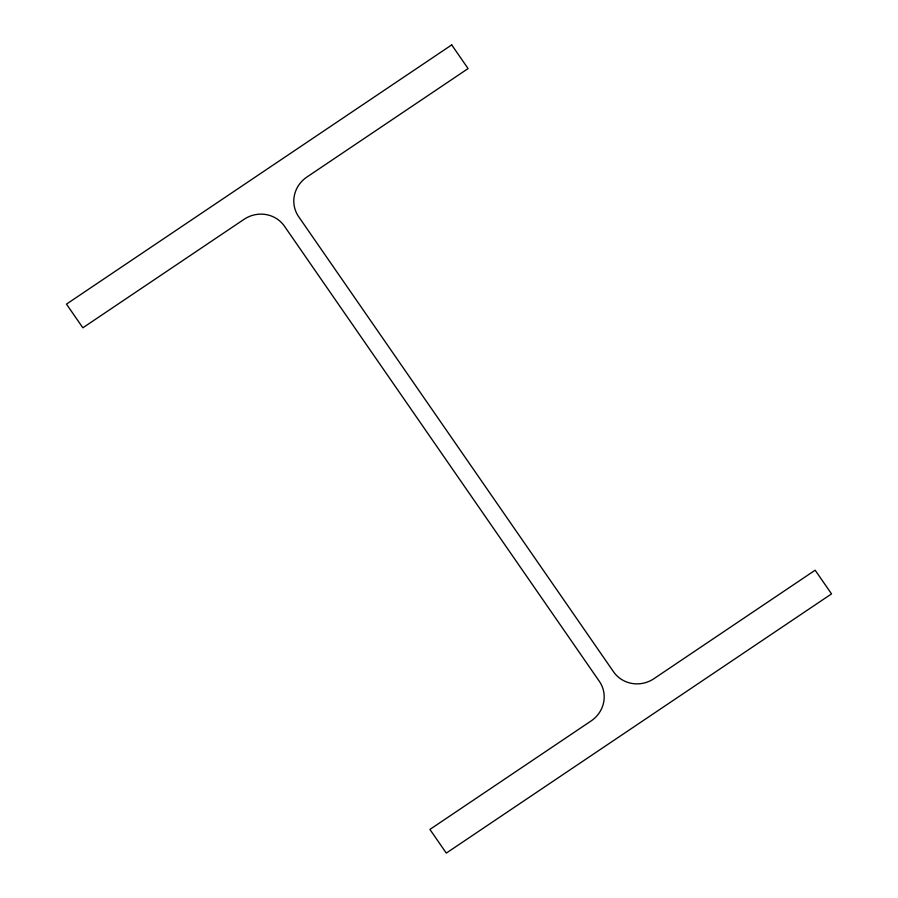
<?xml version="1.0" encoding="UTF-8"?>
<svg xmlns="http://www.w3.org/2000/svg" width="898" height="898" viewBox="0 0 898 898"><rect width="100%" height="100%" fill="white"/><g stroke="black" fill="none" stroke-linecap="round" stroke-linejoin="round"><path stroke-width="1.35" d="M451.705 44.9L66.463 304.119L82.852 327.792L244.065 219.314A29.32 28.197 -24.6 0 1 284.442 226.184L599.37 681.369A29.32 28.197 -24.6 0 1 591.131 720.937L429.906 829.426L446.295 853.1L831.537 593.881L815.148 570.208L653.935 678.686A29.32 28.197 -24.6 0 1 613.559 671.816L298.63 216.631A29.32 28.197 -24.6 0 1 306.869 177.063L468.094 68.574L451.705 44.9"/></g></svg>
